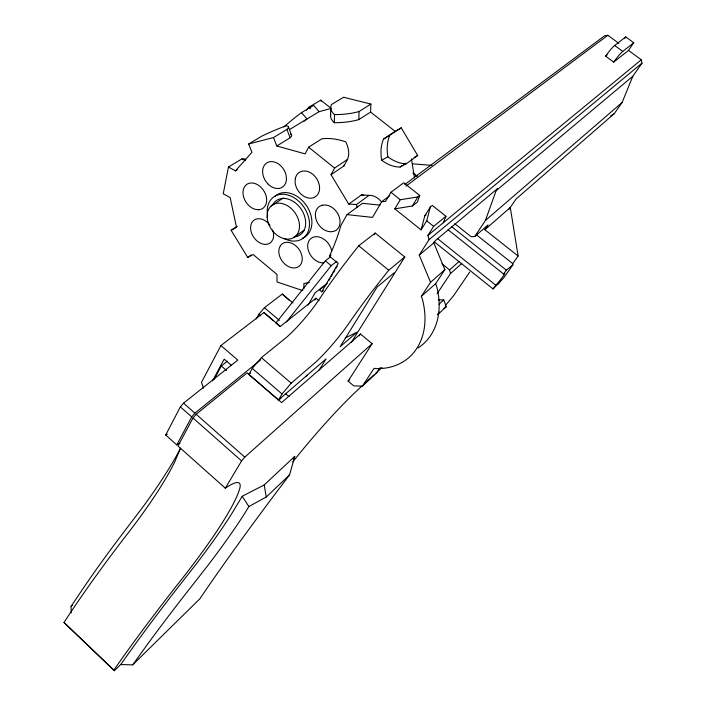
<?xml version="1.0" encoding="UTF-8"?>
<svg xmlns="http://www.w3.org/2000/svg" width="706" height="706" viewBox="0 0 706 706"><rect width="100%" height="100%" fill="white"/><g stroke="black" fill="none" stroke-linecap="round" stroke-linejoin="round"><path stroke-width="1.06" d="M303.862 288.816L303.915 283.433L309.352 282.541M330.549 115.916L330.699 107.868M370.597 112.078L358.807 119.605A41.61 16.079 1 0 1 334.344 122.72L334.512 114.601A42.475 16.432 1.7 0 1 331.511 104.514L343.548 97.243L370.879 104.073L370.597 112.078L395.104 131.307L401.246 127.848L417.678 155.514L406.4 163.66L400.17 166.995A42.475 25.345 60.9 0 1 381.637 160.227A42.298 25.231 62.3 0 1 383.561 139.117L395.104 131.307M358.807 119.605L359.054 111.522L370.879 104.073M245.847 159.371A41.989 17.632 -61 0 0 242.008 158.832L228.453 167.031L223.237 193.771L230.156 197.609L236.519 227.297L231.127 230.297L247.691 257.399L253.136 254.531L277.008 274.475L277.017 281.959L302.812 290.625M326.11 284.677L319.456 289.919L321.751 291.834L338.253 263.426L329.455 256.19L332.491 249.333A303.156 208.694 63.6 0 0 341.007 225.232L347.034 214.606L372.503 217.395L381.708 201.695L385.538 201.422L390.921 192.27L403.753 182.757L419.752 195.465L417.811 196.965L400.267 199.727L394.813 208.852L421.058 229.874L426.706 220.837L430.378 206.955L432.301 205.428L445.963 216.283L443.289 222.734M421.058 229.874L424.774 215.957L430.378 206.955M120.708 664.531L132.649 664.893L199.772 598.873L208.614 585.962A479.789 42.395 -50.5 0 1 276.337 492.373L289.566 474.926L294.764 456.376L264.194 484.943L242.193 496.283L232.627 512.229A224.464 31.717 -47.9 0 1 196.859 563.203L180.648 583.986A315.185 32.67 -49.5 0 0 134.881 644.675L120.708 664.531L114.363 670.7L64.017 622.515L68.941 614.952A324.839 46.878 -49.1 0 1 123.003 539.631L128.289 532.792A203.028 39.66 -47 0 0 174.867 461.645L180.48 448.239L177.683 453.64A231.93 46.975 -46.8 0 1 142.391 507.649L126.321 528.803A304.392 45.316 -49.1 0 0 83.387 588.045L71.077 606.419L71.191 612.843M454.867 223.793L471.158 236.731L474.706 236.554L485.428 220.466L496.115 190.717L497.492 188.634L435.214 240.711L433.819 242.89L419.232 255.095L430.554 282.303L421.314 296.37L422.276 298.823A77.351 57.486 50.2 0 1 376.316 368.629L374.109 368.285L362.39 386.147L353.75 385.882L348.102 381.108L372.124 343.716L360.475 334.009L281.588 402.57L247.153 372.865L196.162 414.272L192.985 418.014L177.983 445.989L225.32 488.199A104.92 14.738 -48.5 0 1 239.087 490.688L237.922 493.971A205.834 29.043 -47.9 0 1 180.445 580.835L175.044 587.701A327.955 34.056 -49.5 0 0 119.049 662.652L113.851 670.1L114.363 670.7M419.752 195.465L417.352 202.093L412.304 206.002L394.813 208.852M509.061 209.303L515.98 199.092L614.273 113.64L622.11 102.502L632.805 76.266L641.983 63.134L641.313 59.781L628.508 50.408L613.726 62.128L605.624 56.162A10.369 1.341 -52.3 0 1 614.644 45.475L625.754 36.924L633.741 42.757L628.508 50.408M381.496 201.907A44.575 23.625 -85.8 0 0 369.07 195.377L356.495 204.528L348.702 204.105L331.026 174.7L343.928 165.963L347.511 159.397A44.919 26.122 27.4 0 0 345.737 141.818A45.255 26.572 28.8 0 0 321.768 138.835L308.584 147.192L305.142 153.864L276.77 145.983L273.478 137.555L286.927 129.445A43.445 6.08 -21.6 0 0 286.018 125.8A44.469 6.372 -21.4 0 0 262.226 135.923L248.662 143.989L251.945 152.275L235.477 170.852L228.453 167.031M179.933 443.2A103.817 19.15 -47.9 0 0 176.756 444.886L165.689 435.02L180.365 406.877L183.542 403.152L237.825 360.104L220.925 345.543L263.956 312.537L280.335 326.401L315.917 298.188L319.077 300.827M220.925 345.543L201.51 382.308L203.469 388.238M176.756 444.886L191.723 416.893L194.9 413.16L260.558 359.963M212.488 380.993L224.208 359.116L231.418 365.346M214.174 379.237L221.305 365.955L227.367 361.181M331.026 174.7L334.609 168.081L347.511 159.397M256.278 318.909L258.775 314.32L264.415 307.701L282.312 294.049L292.955 302.971M319.227 370.032L326.075 358.886L278.446 400.028L248.839 374.489L252.271 368.382L261.397 357.642L286.654 337.221A45.466 8.728 -50 0 0 319.306 299.22A146.857 24.948 -50.8 0 1 358.727 245.785L375.204 233.051L404.794 257.002L351.279 342.472M308.045 305.089L315.132 292.787L327.293 283.221M314.823 300.068L315.917 298.188M328.934 280.397L330.029 278.517M331.123 276.637L332.217 274.766M333.303 272.887L334.944 270.063M336.038 268.183L337.133 266.303M374.109 234.886L375.204 233.051M225.32 488.199L241.584 460.912L244.788 457.126L372.124 343.716M278.446 400.028L282.047 394.001L291.207 383.173L315.891 361.993A45.758 7.475 -50.1 0 0 348.64 323.666A147.704 21.339 -50.7 0 1 388.741 270.248L404.794 257.002M412.304 206.002L417.811 196.965M289.566 474.926L266.277 496.998L248.883 506.529L244.638 513.465A235.972 31.752 -48 0 1 206.99 566.6L190.408 587.798A308.028 30.323 -49.5 0 0 145.692 646.784L132.649 664.893M359.319 335.844L360.475 334.009M419.232 255.095L429.054 239.652L427.924 235.38L433.634 226.361L445.963 216.283M380.216 367.552L376.695 372.883L362.39 386.147M421.314 296.37L435.655 283.662L444.877 269.692L433.819 242.89M437.085 293.722L450.499 273.531L461.839 263.435M434.199 241.77L493.07 288.948L503.66 277.926L512.927 264.821L512.741 263.612L518.116 256.013L484.854 229.724L488.075 224.905L474.706 236.554M624.598 38.627L625.754 36.924M469.711 272.048L453.72 295.567L445.257 305.645M493.07 288.948L496.486 284.412A8.587 0.803 -50.8 0 0 503.078 276.346A8.587 0.803 -50.8 0 0 504.172 273.513L503.616 274.007L448.072 229.759M503.616 274.007L506.343 270.142L512.927 264.821M498.268 284.094L500.58 280.811M292.805 458.847L294.764 456.376M330.461 256.931L325.316 260.849L275.905 323.03L280.026 326.516M286.424 321.945L331.185 265.694L336.886 261.299M306.342 110.145L308.875 107.197L320.745 100.155L331.123 108.353M437.42 314.894L446.263 306.713L443.739 299.9L438.294 299.9M361.896 386.067L358.674 389.05A100.261 11.623 -49.7 0 0 292.734 461.909M364.305 383.835L373.959 374.895M375.566 373.403L381.999 367.447M438.955 304.268L443.739 299.9M348.102 381.108L349.699 379.651M450.499 273.531L449.563 269.921L459.297 261.299M71.077 606.419L72.718 604.963M430.554 282.303L444.877 269.692M484.854 229.724L510.288 207.502L518.116 256.013M485.428 220.466L622.11 102.502M496.115 190.717L632.805 76.266M394.098 272.869L377.101 287.033L340.08 346.787L357.007 332.173L345.243 337.953M429.054 239.652L641.983 63.134M427.924 235.38L641.313 59.781M248.839 374.489L250.551 373.095M424.774 215.957L426.053 214.933M321.751 291.834L323.366 290.554M613.726 62.128A10.387 1.271 -52.2 0 1 622.754 51.414L633.741 42.757M605.624 56.162L607.142 54.989M329.455 256.19L331.158 254.892M405.924 186.19L607.857 35.3L618.862 43.357M381.708 201.695L389.668 195.765M404.706 184.575L604.618 35.768L607.857 35.3M347.034 214.606L362.478 203.319L380.031 205.128M348.702 204.105L361.34 194.988L369.07 195.377M400.17 166.995L401.908 165.742M403.647 164.489L405.385 163.236M295.47 236.325L304.436 229.918M247.691 257.399L251.151 254.972M383.561 139.117L401.246 127.848M270.919 206.187L283.221 197.989M231.127 230.297L237.287 226.194M610.655 115.96L614.273 113.64M235.477 170.852L237.278 169.749M276.77 145.983L290.166 137.776A43.375 6.354 -21.6 0 0 290.413 134.184M289.469 129.595L319.138 111.663L330.717 108.565M283.918 126.921A40.357 5.851 -41.2 0 1 301.488 112.633L313.676 105.388L319.138 111.663M381.637 160.227L387.868 156.82A42.66 25.292 60.9 0 0 406.4 163.66M414.131 157.42L417.678 155.514M248.662 143.989L273.478 137.555M412.278 163.818L431.913 165.38M242.008 158.832L245.494 160.712M614.644 45.475L622.754 51.414M412.957 172.882L417.184 176.218M413.275 173.305L416.734 176.041M476.285 234.701L512.741 263.612M308.875 107.197L310.596 108.556M451.469 226.494L506.343 270.142M390.921 192.27L400.267 199.727M426.706 220.837L433.634 226.361M437.526 238.584L495.736 285.171M308.584 147.192L334.609 168.081M441.947 263.797L449.563 269.921M358.727 245.785L388.741 270.248M325.316 260.849L331.185 265.694M289.178 300.2L282.312 294.049M264.415 307.701L279.347 320.321M258.775 314.32L260.435 315.723M261.397 357.642L291.207 383.173M285.656 393.736L288.975 396.587M252.271 368.382L282.047 394.001M221.305 365.955L226.573 370.526M183.542 403.152L194.9 413.16M196.162 414.272L244.788 457.126M180.365 406.877L191.723 416.893M192.985 418.014L241.584 460.912M64.017 622.515L113.851 670.1M263.956 312.537L273.275 320.762L270.963 318.468M301.488 112.633L307.022 118.987A40.374 5.604 -41.2 0 0 303.977 121.282M242.193 496.283L248.883 506.529M435.655 283.662L436.59 286.08A76.124 57.31 50.1 0 1 418.076 347.952M288.41 126.851L291.613 135.111M286.927 129.445L290.166 137.776M320.745 100.155L321.168 101.32M356.495 204.528L357.051 207.688M264.194 484.943L266.277 496.998M411.474 158.85L414.519 178.027M439.353 312.078A12.814 1.465 -50.6 0 1 437.42 314.602M165.689 435.02A103.561 20.147 -47.7 0 1 167.34 434.155M307.145 375.177A10.872 7.589 50 0 1 305.822 376.66M281.226 397.566A11.164 7.598 50.2 0 1 278.102 399.958M446.263 306.713A32.838 25.39 48.2 0 1 443.942 308.487M387.868 156.82A42.484 25.178 62.3 0 1 389.738 135.658M334.344 122.72A42.342 16.6 1.7 0 1 330.726 114.213M359.054 111.522A41.742 15.911 1 0 1 334.512 114.601M344.378 164.674A44.725 26.201 27.4 0 1 343.928 165.963M270.027 225.188A13.97 10.14 55.5 0 0 260.232 218.789L257.346 218.789A13.97 10.14 55.5 0 0 253.172 236.395A13.97 10.14 55.5 0 0 271.386 241.858L272.843 239.51A13.97 10.14 55.5 0 0 272.64 229.988M272.551 204.996A20.88 15.47 55.4 0 1 301.294 209.329A20.88 15.47 55.4 0 1 293.828 236.995M323.922 262.87A14.314 10.652 53.3 0 1 309.925 254.178L308.451 250.851A14.314 10.652 53.3 0 1 321.715 237.922L324.76 239.793A14.314 10.652 53.3 0 1 331.714 251.389M274.696 196.568A25.301 18.78 55.4 0 1 306.598 205.79A25.301 18.78 55.4 0 1 302.406 238.266M361.34 194.988A44.399 23.748 -85.8 0 1 363.793 195.147M267.68 216.08A25.363 18.788 55.4 0 1 286.777 194.706A25.363 18.788 55.4 0 1 309.44 225.452A25.363 18.788 55.4 0 1 284.209 238.513M295.293 178.715L295.099 182.077A14.605 11.067 56.3 0 0 314.055 197.477L316.473 195.906A14.605 11.067 56.3 0 0 312.784 174.294A14.605 11.067 56.3 0 0 295.293 178.715M280.361 245.75L279.197 248.344A14.049 10.272 53.9 0 0 290.501 267.415A14.049 10.272 53.9 0 0 301.877 255.625L300.721 252.263A14.049 10.272 53.9 0 0 290.545 242.802A14.049 10.272 53.9 0 0 280.361 245.75M322.095 205.225L319.447 206.417A14.552 11.022 54.3 0 0 323.816 229.618C327.39 231.824 332.102 232.706 335.871 230.438A14.552 11.022 54.3 0 0 339.383 217.395A14.552 11.022 54.3 0 0 328.369 205.578L325.139 204.943L322.095 205.225M258.387 209.753L255.351 209.382A14.429 10.564 57 0 1 243.261 189.976A14.429 10.564 57 0 1 260.223 186.596L262.782 189.323A14.429 10.564 57 0 1 266.4 202.754A14.429 10.564 57 0 1 258.387 209.753M267.839 183.834L265.527 180.921A14.42 10.749 57.5 0 1 269.348 161.824A14.42 10.749 57.5 0 1 286.257 176.094L286.424 179.553A14.42 10.749 57.5 0 1 267.839 183.834M267.124 217.289A19.486 14.376 55.4 0 0 292.284 238.319A19.486 14.376 55.4 0 0 290.484 207.873A19.486 14.376 55.4 0 0 267.124 217.289"/></g></svg>
